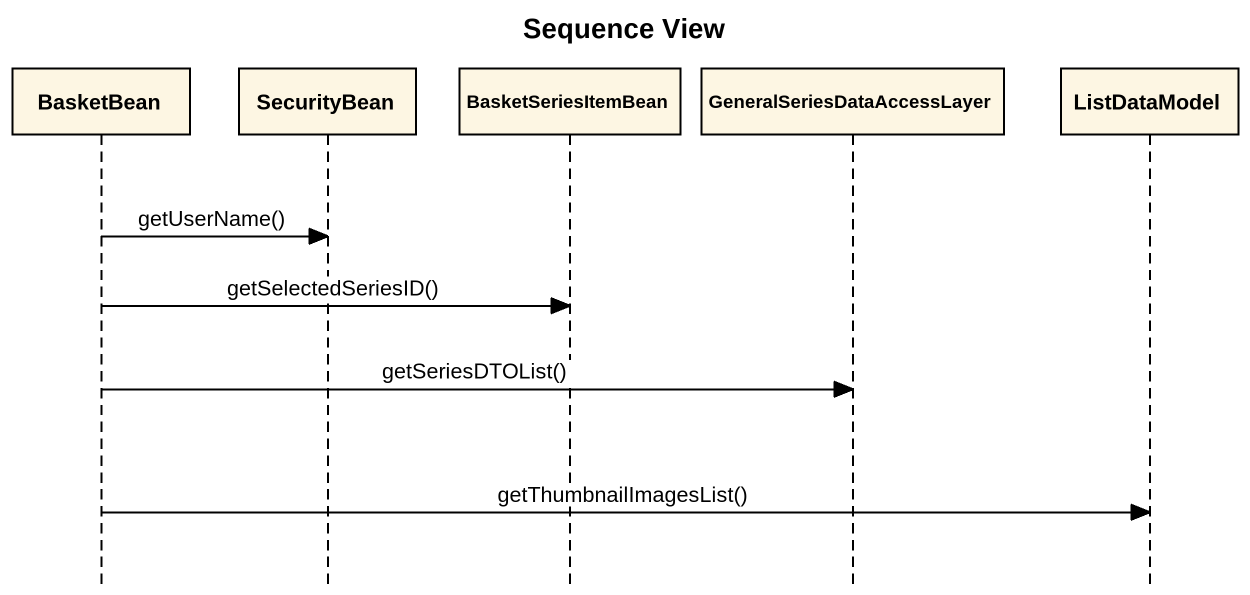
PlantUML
@startuml
title Sequence View
hide footbox
participant BasketBean
participant SecurityBean
participant BasketSeriesItemBean
participant GeneralSeriesDataAccessLayer
participant ListDataModel

BasketBean -> SecurityBean : getUserName()
BasketBean -> BasketSeriesItemBean : getSelectedSeriesID()
BasketBean -> GeneralSeriesDataAccessLayer : getSeriesDTOList()
BasketBean -> ListDataModel : getThumbnailImagesList()
@enduml
